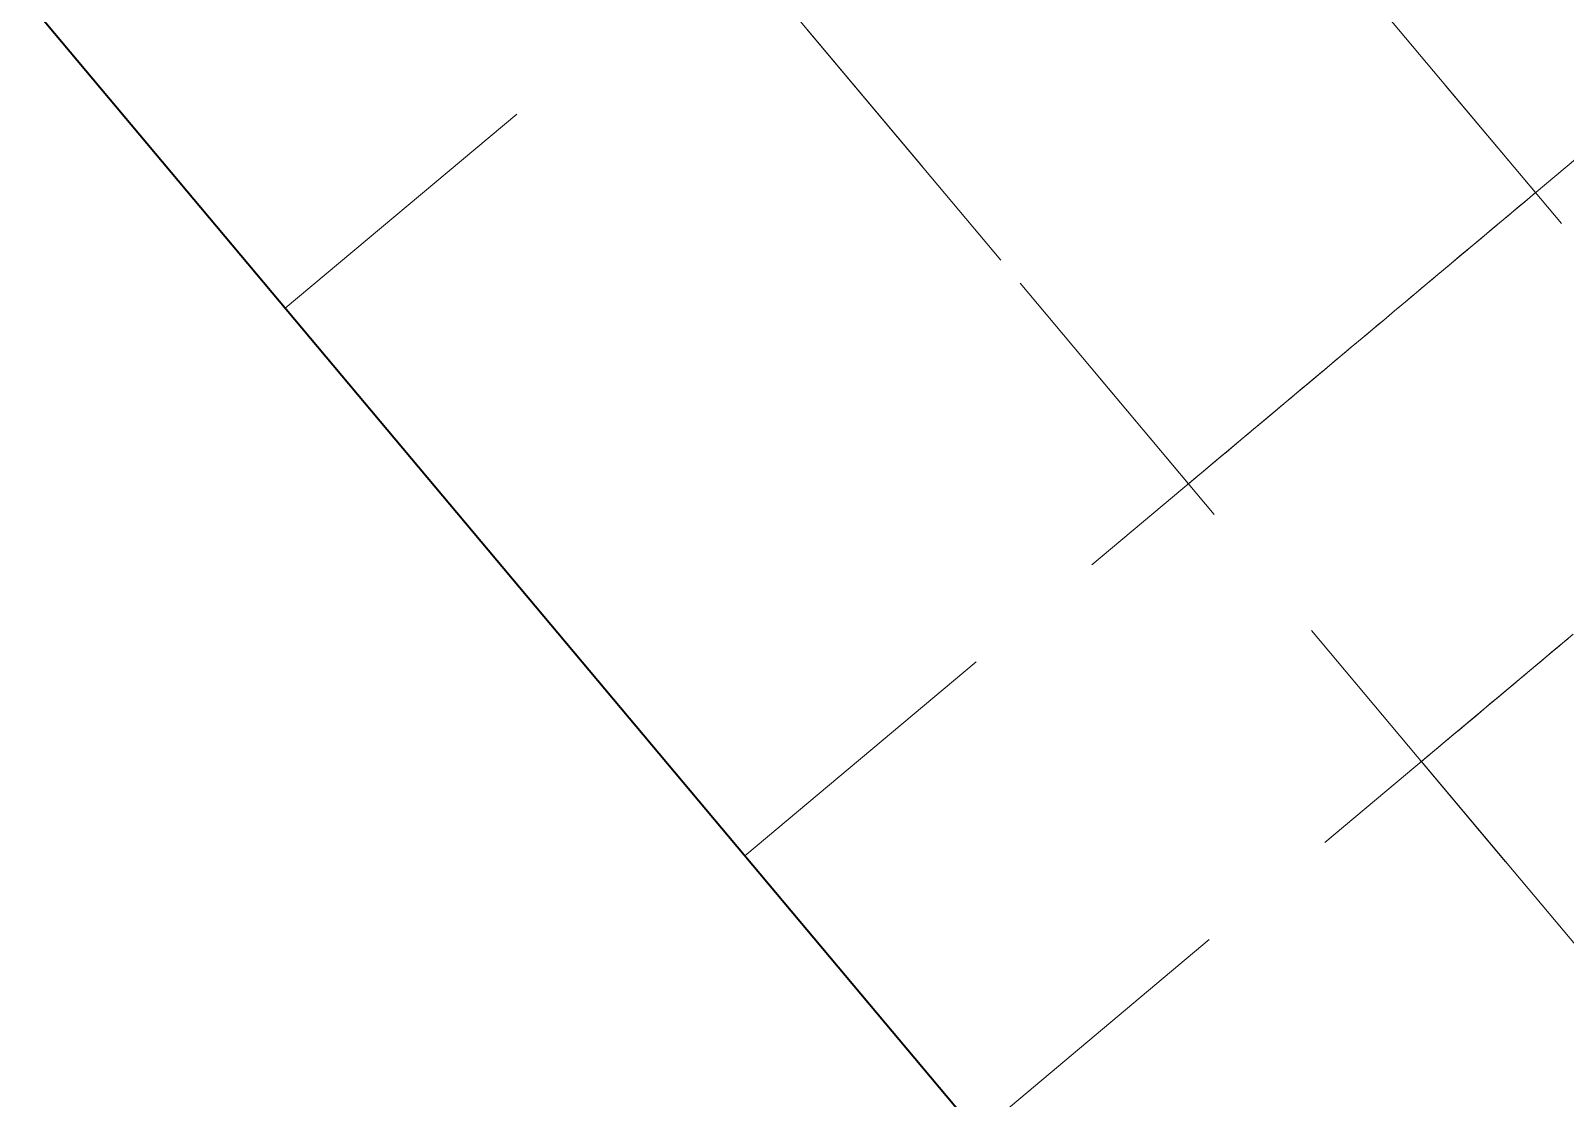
# Model space of a CAD drawing. Header units: millimetres. Extents: x 2054 to 12135, y -1469 to 564.
# Drawn here: x 9944.64 to 9959.88, y 142.5 to 153.11 of the extents above; entities that cross this region are included whole.
import ezdxf

# ---------------------------------------------------------------- set-up
doc = ezdxf.new("R2010")
doc.units = ezdxf.units.MM
doc.linetypes.add('HIDDEN_ISO', pattern=[4.5, 3, -1.5])
doc.layers.add('2D-HIDDEN', color=8, linetype='HIDDEN_ISO', lineweight=18)
doc.layers.add('2D-VISIBLE', color=7, linetype='Continuous', lineweight=35)

msp = doc.modelspace()

# ---------------------------------------------------------------- linework, layer by layer
at = {"layer": '2D-HIDDEN'}
for p, q in [((9950.009, 162.913), (9959.586, 151.499)), ((9950.009, 162.913), (9959.586, 151.499)), ((9950.009, 162.913), (9959.586, 151.499)), ((9950.009, 162.913), (9959.586, 151.499)), ((9947.171, 150.35), (9959.427, 160.634)), ((9947.171, 150.35), (9959.427, 160.634)), ((9947.171, 150.35), (9959.427, 160.634)), ((9947.171, 150.35), (9959.427, 160.634)), ((9947.171, 150.35), (9959.427, 160.634)), ((9947.171, 150.35), (9959.427, 160.634)), ((9947.171, 150.35), (9959.427, 160.634)), ((9947.171, 150.35), (9959.427, 160.634)), ((9946.562, 160.021), (9956.139, 148.607)), ((9946.562, 160.021), (9956.139, 148.607)), ((9946.562, 160.021), (9956.139, 148.607)), ((9946.562, 160.021), (9956.139, 148.607)), ((9955.023, 156.938), (9964.6, 145.524)), ((9955.023, 156.938), (9964.6, 145.524)), ((9955.023, 156.938), (9964.6, 145.524)), ((9955.023, 156.938), (9964.6, 145.524)), ((9956.748, 138.936), (9942.157, 156.325)), ((9956.748, 138.936), (9942.157, 156.325)), ((9956.748, 138.936), (9942.157, 156.325)), ((9951.734, 144.911), (9963.991, 155.195)), ((9951.734, 144.911), (9963.991, 155.195)), ((9951.734, 144.911), (9963.991, 155.195)), ((9951.734, 144.911), (9963.991, 155.195)), ((9951.734, 144.911), (9963.991, 155.195)), ((9951.734, 144.911), (9963.991, 155.195)), ((9951.734, 144.911), (9963.991, 155.195)), ((9951.734, 144.911), (9963.991, 155.195)), ((9951.575, 154.046), (9961.153, 142.632)), ((9951.575, 154.046), (9961.153, 142.632)), ((9951.575, 154.046), (9961.153, 142.632)), ((9951.575, 154.046), (9961.153, 142.632)), ((9944.857, 153.107), (9947.171, 150.35)), ((9944.857, 153.107), (9947.171, 150.35)), ((9944.857, 153.107), (9947.171, 150.35)), ((9944.857, 153.107), (9947.171, 150.35)), ((9944.857, 153.107), (9947.171, 150.35)), ((9944.857, 153.107), (9947.171, 150.35)), ((9944.857, 153.107), (9947.171, 150.35)), ((9944.857, 153.107), (9947.171, 150.35)), ((9954.048, 142.153), (9966.305, 152.438)), ((9954.048, 142.153), (9966.305, 152.438)), ((9954.048, 142.153), (9966.305, 152.438)), ((9954.048, 142.153), (9966.305, 152.438)), ((9954.048, 142.153), (9966.305, 152.438)), ((9954.048, 142.153), (9966.305, 152.438)), ((9954.048, 142.153), (9966.305, 152.438)), ((9954.048, 142.153), (9966.305, 152.438)), ((9958.453, 145.849), (9961.153, 142.632)), ((9958.453, 145.849), (9961.153, 142.632)), ((9958.453, 145.849), (9961.153, 142.632)), ((9958.453, 145.849), (9961.153, 142.632)), ((9951.734, 144.911), (9954.048, 142.153)), ((9951.734, 144.911), (9954.048, 142.153)), ((9951.734, 144.911), (9954.048, 142.153)), ((9951.734, 144.911), (9954.048, 142.153)), ((9951.734, 144.911), (9954.048, 142.153)), ((9951.734, 144.911), (9954.048, 142.153)), ((9951.734, 144.911), (9954.048, 142.153)), ((9951.734, 144.911), (9954.048, 142.153))]:
    msp.add_line(p, q, dxfattribs=at)
for points in [[(9956.139, 148.607), (9956.247, 148.697), (9956.355, 148.788), (9956.462, 148.878), (9956.57, 148.968), (9956.678, 149.059), (9956.786, 149.149), (9956.893, 149.239), (9957.001, 149.33), (9957.109, 149.42), (9957.216, 149.511), (9957.324, 149.601), (9957.432, 149.691), (9957.54, 149.782), (9957.647, 149.872), (9957.755, 149.963), (9957.863, 150.053), (9957.971, 150.143), (9958.078, 150.234), (9958.186, 150.324), (9958.294, 150.415), (9958.401, 150.505), (9958.509, 150.595), (9958.617, 150.686), (9958.725, 150.776), (9958.832, 150.867), (9958.94, 150.957), (9959.048, 151.047), (9959.155, 151.138), (9959.263, 151.228), (9959.371, 151.319), (9959.479, 151.409), (9959.586, 151.499)], [(9956.139, 148.607), (9956.247, 148.697), (9956.355, 148.788), (9956.462, 148.878), (9956.57, 148.968), (9956.678, 149.059), (9956.786, 149.149), (9956.893, 149.239), (9957.001, 149.33), (9957.109, 149.42), (9957.216, 149.511), (9957.324, 149.601), (9957.432, 149.691), (9957.54, 149.782), (9957.647, 149.872), (9957.755, 149.963), (9957.863, 150.053), (9957.971, 150.143), (9958.078, 150.234), (9958.186, 150.324), (9958.294, 150.415), (9958.401, 150.505), (9958.509, 150.595), (9958.617, 150.686), (9958.725, 150.776), (9958.832, 150.867), (9958.94, 150.957), (9959.048, 151.047), (9959.155, 151.138), (9959.263, 151.228), (9959.371, 151.319), (9959.479, 151.409), (9959.586, 151.499)], [(9956.139, 148.607), (9956.247, 148.697), (9956.355, 148.788), (9956.462, 148.878), (9956.57, 148.968), (9956.678, 149.059), (9956.786, 149.149), (9956.893, 149.239), (9957.001, 149.33), (9957.109, 149.42), (9957.216, 149.511), (9957.324, 149.601), (9957.432, 149.691), (9957.54, 149.782), (9957.647, 149.872), (9957.755, 149.963), (9957.863, 150.053), (9957.971, 150.143), (9958.078, 150.234), (9958.186, 150.324), (9958.294, 150.415), (9958.401, 150.505), (9958.509, 150.595), (9958.617, 150.686), (9958.725, 150.776), (9958.832, 150.867), (9958.94, 150.957), (9959.048, 151.047), (9959.155, 151.138), (9959.263, 151.228), (9959.371, 151.319), (9959.479, 151.409), (9959.586, 151.499)], [(9956.139, 148.607), (9956.247, 148.697), (9956.355, 148.788), (9956.462, 148.878), (9956.57, 148.968), (9956.678, 149.059), (9956.786, 149.149), (9956.893, 149.239), (9957.001, 149.33), (9957.109, 149.42), (9957.216, 149.511), (9957.324, 149.601), (9957.432, 149.691), (9957.54, 149.782), (9957.647, 149.872), (9957.755, 149.963), (9957.863, 150.053), (9957.971, 150.143), (9958.078, 150.234), (9958.186, 150.324), (9958.294, 150.415), (9958.401, 150.505), (9958.509, 150.595), (9958.617, 150.686), (9958.725, 150.776), (9958.832, 150.867), (9958.94, 150.957), (9959.048, 151.047), (9959.155, 151.138), (9959.263, 151.228), (9959.371, 151.319), (9959.479, 151.409), (9959.586, 151.499)], [(9959.586, 151.499), (9959.533, 151.454), (9959.479, 151.409), (9959.425, 151.364), (9959.371, 151.319), (9959.317, 151.273), (9959.263, 151.228), (9959.209, 151.183), (9959.155, 151.138), (9959.102, 151.093), (9959.048, 151.047), (9958.994, 151.002), (9958.94, 150.957), (9958.886, 150.912), (9958.832, 150.867), (9958.778, 150.821), (9958.725, 150.776), (9958.671, 150.731), (9958.617, 150.686), (9958.563, 150.641), (9958.509, 150.595), (9958.455, 150.55), (9958.401, 150.505), (9958.348, 150.46), (9958.294, 150.415), (9958.24, 150.369), (9958.186, 150.324), (9958.132, 150.279), (9958.078, 150.234), (9958.024, 150.189), (9957.971, 150.143), (9957.917, 150.098), (9957.863, 150.053)], [(9959.586, 151.499), (9959.533, 151.454), (9959.479, 151.409), (9959.425, 151.364), (9959.371, 151.319), (9959.317, 151.273), (9959.263, 151.228), (9959.209, 151.183), (9959.155, 151.138), (9959.102, 151.093), (9959.048, 151.047), (9958.994, 151.002), (9958.94, 150.957), (9958.886, 150.912), (9958.832, 150.867), (9958.778, 150.821), (9958.725, 150.776), (9958.671, 150.731), (9958.617, 150.686), (9958.563, 150.641), (9958.509, 150.595), (9958.455, 150.55), (9958.401, 150.505), (9958.348, 150.46), (9958.294, 150.415), (9958.24, 150.369), (9958.186, 150.324), (9958.132, 150.279), (9958.078, 150.234), (9958.024, 150.189), (9957.971, 150.143), (9957.917, 150.098), (9957.863, 150.053)], [(9959.586, 151.499), (9959.533, 151.454), (9959.479, 151.409), (9959.425, 151.364), (9959.371, 151.319), (9959.317, 151.273), (9959.263, 151.228), (9959.209, 151.183), (9959.155, 151.138), (9959.102, 151.093), (9959.048, 151.047), (9958.994, 151.002), (9958.94, 150.957), (9958.886, 150.912), (9958.832, 150.867), (9958.778, 150.821), (9958.725, 150.776), (9958.671, 150.731), (9958.617, 150.686), (9958.563, 150.641), (9958.509, 150.595), (9958.455, 150.55), (9958.401, 150.505), (9958.348, 150.46), (9958.294, 150.415), (9958.24, 150.369), (9958.186, 150.324), (9958.132, 150.279), (9958.078, 150.234), (9958.024, 150.189), (9957.971, 150.143), (9957.917, 150.098), (9957.863, 150.053)], [(9959.586, 151.499), (9959.533, 151.454), (9959.479, 151.409), (9959.425, 151.364), (9959.371, 151.319), (9959.317, 151.273), (9959.263, 151.228), (9959.209, 151.183), (9959.155, 151.138), (9959.102, 151.093), (9959.048, 151.047), (9958.994, 151.002), (9958.94, 150.957), (9958.886, 150.912), (9958.832, 150.867), (9958.778, 150.821), (9958.725, 150.776), (9958.671, 150.731), (9958.617, 150.686), (9958.563, 150.641), (9958.509, 150.595), (9958.455, 150.55), (9958.401, 150.505), (9958.348, 150.46), (9958.294, 150.415), (9958.24, 150.369), (9958.186, 150.324), (9958.132, 150.279), (9958.078, 150.234), (9958.024, 150.189), (9957.971, 150.143), (9957.917, 150.098), (9957.863, 150.053)], [(9957.863, 150.053), (9957.809, 150.008), (9957.755, 149.963), (9957.701, 149.917), (9957.647, 149.872), (9957.593, 149.827), (9957.54, 149.782), (9957.486, 149.737), (9957.432, 149.691), (9957.378, 149.646), (9957.324, 149.601), (9957.27, 149.556), (9957.216, 149.511), (9957.163, 149.465), (9957.109, 149.42), (9957.055, 149.375), (9957.001, 149.33), (9956.947, 149.285), (9956.893, 149.239), (9956.839, 149.194), (9956.786, 149.149), (9956.732, 149.104), (9956.678, 149.059), (9956.624, 149.014), (9956.57, 148.968), (9956.516, 148.923), (9956.462, 148.878), (9956.409, 148.833), (9956.355, 148.788), (9956.301, 148.742), (9956.247, 148.697), (9956.193, 148.652), (9956.139, 148.607)], [(9957.863, 150.053), (9957.809, 150.008), (9957.755, 149.963), (9957.701, 149.917), (9957.647, 149.872), (9957.593, 149.827), (9957.54, 149.782), (9957.486, 149.737), (9957.432, 149.691), (9957.378, 149.646), (9957.324, 149.601), (9957.27, 149.556), (9957.216, 149.511), (9957.163, 149.465), (9957.109, 149.42), (9957.055, 149.375), (9957.001, 149.33), (9956.947, 149.285), (9956.893, 149.239), (9956.839, 149.194), (9956.786, 149.149), (9956.732, 149.104), (9956.678, 149.059), (9956.624, 149.014), (9956.57, 148.968), (9956.516, 148.923), (9956.462, 148.878), (9956.409, 148.833), (9956.355, 148.788), (9956.301, 148.742), (9956.247, 148.697), (9956.193, 148.652), (9956.139, 148.607)], [(9957.863, 150.053), (9957.809, 150.008), (9957.755, 149.963), (9957.701, 149.917), (9957.647, 149.872), (9957.593, 149.827), (9957.54, 149.782), (9957.486, 149.737), (9957.432, 149.691), (9957.378, 149.646), (9957.324, 149.601), (9957.27, 149.556), (9957.216, 149.511), (9957.163, 149.465), (9957.109, 149.42), (9957.055, 149.375), (9957.001, 149.33), (9956.947, 149.285), (9956.893, 149.239), (9956.839, 149.194), (9956.786, 149.149), (9956.732, 149.104), (9956.678, 149.059), (9956.624, 149.014), (9956.57, 148.968), (9956.516, 148.923), (9956.462, 148.878), (9956.409, 148.833), (9956.355, 148.788), (9956.301, 148.742), (9956.247, 148.697), (9956.193, 148.652), (9956.139, 148.607)], [(9957.863, 150.053), (9957.809, 150.008), (9957.755, 149.963), (9957.701, 149.917), (9957.647, 149.872), (9957.593, 149.827), (9957.54, 149.782), (9957.486, 149.737), (9957.432, 149.691), (9957.378, 149.646), (9957.324, 149.601), (9957.27, 149.556), (9957.216, 149.511), (9957.163, 149.465), (9957.109, 149.42), (9957.055, 149.375), (9957.001, 149.33), (9956.947, 149.285), (9956.893, 149.239), (9956.839, 149.194), (9956.786, 149.149), (9956.732, 149.104), (9956.678, 149.059), (9956.624, 149.014), (9956.57, 148.968), (9956.516, 148.923), (9956.462, 148.878), (9956.409, 148.833), (9956.355, 148.788), (9956.301, 148.742), (9956.247, 148.697), (9956.193, 148.652), (9956.139, 148.607)], [(9958.453, 145.849), (9958.561, 145.939), (9958.669, 146.03), (9958.776, 146.12), (9958.884, 146.211), (9958.992, 146.301), (9959.1, 146.391), (9959.207, 146.482), (9959.315, 146.572), (9959.423, 146.663), (9959.53, 146.753), (9959.638, 146.843), (9959.746, 146.934), (9959.854, 147.024), (9959.961, 147.114)], [(9958.453, 145.849), (9958.561, 145.939), (9958.669, 146.03), (9958.776, 146.12), (9958.884, 146.211), (9958.992, 146.301), (9959.1, 146.391), (9959.207, 146.482), (9959.315, 146.572), (9959.423, 146.663), (9959.53, 146.753), (9959.638, 146.843), (9959.746, 146.934), (9959.854, 147.024), (9959.961, 147.114)], [(9958.453, 145.849), (9958.561, 145.939), (9958.669, 146.03), (9958.776, 146.12), (9958.884, 146.211), (9958.992, 146.301), (9959.1, 146.391), (9959.207, 146.482), (9959.315, 146.572), (9959.423, 146.663), (9959.53, 146.753), (9959.638, 146.843), (9959.746, 146.934), (9959.854, 147.024), (9959.961, 147.114)], [(9958.453, 145.849), (9958.561, 145.939), (9958.669, 146.03), (9958.776, 146.12), (9958.884, 146.211), (9958.992, 146.301), (9959.1, 146.391), (9959.207, 146.482), (9959.315, 146.572), (9959.423, 146.663), (9959.53, 146.753), (9959.638, 146.843), (9959.746, 146.934), (9959.854, 147.024), (9959.961, 147.114)], [(9959.908, 147.069), (9959.854, 147.024), (9959.8, 146.979), (9959.746, 146.934), (9959.692, 146.889), (9959.638, 146.843), (9959.584, 146.798), (9959.53, 146.753), (9959.477, 146.708), (9959.423, 146.663), (9959.369, 146.617), (9959.315, 146.572), (9959.261, 146.527), (9959.207, 146.482), (9959.153, 146.437), (9959.1, 146.391), (9959.046, 146.346), (9958.992, 146.301), (9958.938, 146.256), (9958.884, 146.211), (9958.83, 146.165), (9958.776, 146.12), (9958.723, 146.075), (9958.669, 146.03), (9958.615, 145.985), (9958.561, 145.939), (9958.507, 145.894), (9958.453, 145.849)], [(9959.908, 147.069), (9959.854, 147.024), (9959.8, 146.979), (9959.746, 146.934), (9959.692, 146.889), (9959.638, 146.843), (9959.584, 146.798), (9959.53, 146.753), (9959.477, 146.708), (9959.423, 146.663), (9959.369, 146.617), (9959.315, 146.572), (9959.261, 146.527), (9959.207, 146.482), (9959.153, 146.437), (9959.1, 146.391), (9959.046, 146.346), (9958.992, 146.301), (9958.938, 146.256), (9958.884, 146.211), (9958.83, 146.165), (9958.776, 146.12), (9958.723, 146.075), (9958.669, 146.03), (9958.615, 145.985), (9958.561, 145.939), (9958.507, 145.894), (9958.453, 145.849)], [(9959.908, 147.069), (9959.854, 147.024), (9959.8, 146.979), (9959.746, 146.934), (9959.692, 146.889), (9959.638, 146.843), (9959.584, 146.798), (9959.53, 146.753), (9959.477, 146.708), (9959.423, 146.663), (9959.369, 146.617), (9959.315, 146.572), (9959.261, 146.527), (9959.207, 146.482), (9959.153, 146.437), (9959.1, 146.391), (9959.046, 146.346), (9958.992, 146.301), (9958.938, 146.256), (9958.884, 146.211), (9958.83, 146.165), (9958.776, 146.12), (9958.723, 146.075), (9958.669, 146.03), (9958.615, 145.985), (9958.561, 145.939), (9958.507, 145.894), (9958.453, 145.849)], [(9959.908, 147.069), (9959.854, 147.024), (9959.8, 146.979), (9959.746, 146.934), (9959.692, 146.889), (9959.638, 146.843), (9959.584, 146.798), (9959.53, 146.753), (9959.477, 146.708), (9959.423, 146.663), (9959.369, 146.617), (9959.315, 146.572), (9959.261, 146.527), (9959.207, 146.482), (9959.153, 146.437), (9959.1, 146.391), (9959.046, 146.346), (9958.992, 146.301), (9958.938, 146.256), (9958.884, 146.211), (9958.83, 146.165), (9958.776, 146.12), (9958.723, 146.075), (9958.669, 146.03), (9958.615, 145.985), (9958.561, 145.939), (9958.507, 145.894), (9958.453, 145.849)]]:
    msp.add_lwpolyline(points, dxfattribs=at)
at = {"layer": '2D-VISIBLE'}
msp.add_line((9956.748, 138.936), (9942.157, 156.325), dxfattribs=at)

doc.saveas('drawing.dxf')
